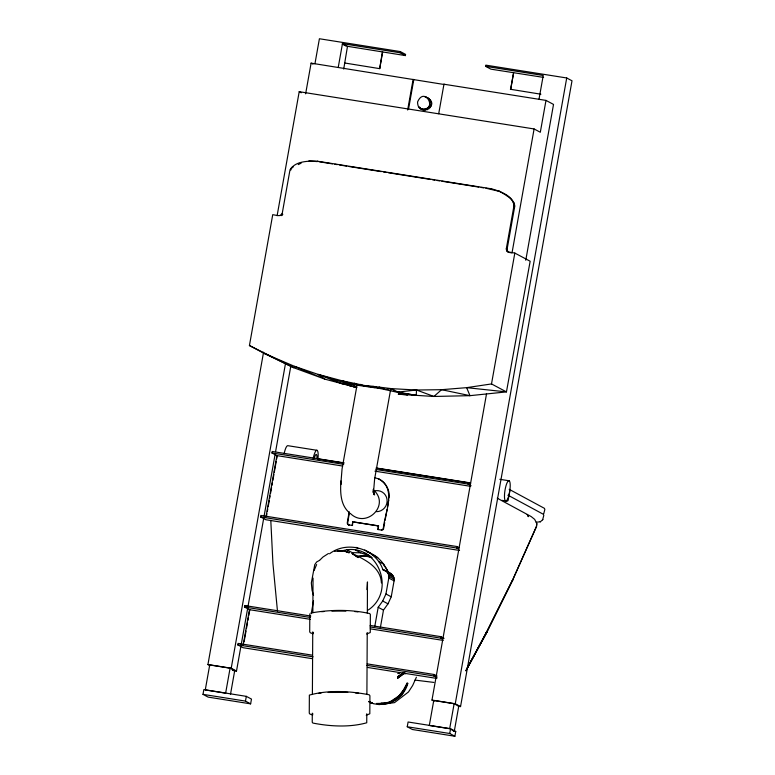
<?xml version="1.0" encoding="UTF-8"?>
<svg xmlns="http://www.w3.org/2000/svg" width="775" height="775" viewBox="0 0 775 775"><rect width="100%" height="100%" fill="white"/><g stroke="black" fill="none" stroke-linecap="round" stroke-linejoin="round"><path stroke-width="1.16" d="M367.34 613.248L367.466 581.947L366.943 589.61M309.806 613.858L309.709 631.916L310.417 632.846L313.129 633.737M312.393 693.945L312.742 631.945L313.371 632.788M312.848 612.696L313.042 578.063M366.788 713.756L366.74 722.784C349.622 727.541 330.305 726.475 312.877 723.065L312.238 722.222L312.296 713.194L312.926 714.037M366.895 694.507L367.234 632.507M536.533 526.244L512.391 580.591L512.682 579.942L486.109 633.136L512.391 580.591L536.436 526.69L536.813 523.6L534.663 519.366L531.204 516.576L497.25 498.199M404.967 674.076L404.976 673.582M354.407 384.197L353.691 386.725L356.568 387.432L349.583 385.65L348.973 384.332L342.259 380.825L318.167 374.422L294.597 366.372L264.353 353.497L249.424 345.534L272.732 214.665C275.561 214.937 281.209 217.484 282.284 213.125L289.84 170.703C293.948 161.006 308.518 160.861 317.43 161.2L491.098 188.751C500.03 191.076 513.951 196.027 514.678 206.663L507.121 249.085L507.247 250.635L508.768 252.301L506.802 250.897L506.327 248.659L513.883 206.237C514.3 198.487 504.632 194.728 499.313 191.125M348.547 524.84L347.2 523.202L349.128 512.023M347.51 524.074L349.467 512.197M388.982 497.908C390.174 490.062 385.611 482.021 378.403 478.776C397.401 488.463 384.603 513.253 383.305 528.453C382.588 530.013 380.777 530.439 382.153 529.858M421.028 108.733C438.795 111.968 424.845 85.017 417.57 101.98C417.686 118.701 442.418 105.022 426.337 97.166M373.521 492.067L374.645 478.853L390.552 389.999M398.689 391.743L398.534 394.262L433.913 396.461L441.595 389.689L469.989 395.667L466.627 387.655L506.443 391.898L469.989 395.667L433.913 396.461L416.533 390.019L391.549 388.643L385.708 389.476L379.149 387.113L380.263 388.537L372.949 386.347L374.528 387.587L342.259 380.825L349.603 384.109L380.263 388.537L399.668 392.809L416.223 395.366L416.533 390.019L441.595 389.689L466.627 387.655L491.505 383.935L506.443 391.898L530.158 261.243L514.823 253.067L507.974 251.875M374.829 626.181L378.19 607.29L382.705 601.012L385.95 593.989L388.788 578.024C389.534 574.256 386.802 570.245 382.947 569.761C375.768 548.4 347.316 540.165 329.549 553.776M380.331 627.818L383.48 610.109L387.994 603.832L391.239 596.808L394.078 580.843C395.269 574.953 388.885 571.998 384.487 570.158M536.523 526.361L536.813 523.6M356.984 385.291L342.056 468.952L340.787 484.569L340.932 480.975C340.167 492.038 340.283 505.407 349.738 513.002M277.121 215.663L299.208 91.692L534.101 128.95L540.311 132.263L545.988 100.401L443.959 84.223L438.708 113.722M305.631 93.833L311.095 63.143L444.627 84.572L443.959 84.223M210.044 665.667L207.932 664.543L263.558 352.238M314.941 63.783L319.407 38.75L400.287 51.576L405.577 54.395L405.364 55.587L347.491 46.306L342.463 43.633L338.22 67.473M202.992 694.361L203.835 689.605L246.314 696.347L251.478 699.098L250.625 703.855L208.146 697.113L202.992 694.361L245.472 701.104L250.625 703.855M230.088 668.176L225.632 693.16L205.268 689.934L209.715 664.95L230.088 668.176L234.709 670.646L230.475 694.439M263.674 518.475L236.501 671.053L231.212 668.234L285.568 363.088M312.403 658.702L243.05 647.697L237.76 644.877L238.032 643.395L312.17 655.146M310.446 619.351L249.463 609.683L244.503 607.038L244.764 605.546L310.814 616.028M459.565 550.463L265.844 519.734L260.555 516.915L260.817 515.423L456.93 546.53L458.916 547.586M342.676 466.046L276.907 455.613L271.948 452.968L272.209 451.476L343.955 462.859M343.722 69.072L347.491 46.306M264.101 516.082L275.144 454.102M275.571 451.718L290.858 365.887M243.195 644.858L249.463 609.683M265.99 516.896L276.907 455.613M244.115 641.739L246.024 631.015M246.45 628.632L247.506 622.674M247.932 620.291L248.358 617.898M248.785 615.515L249.841 609.557M266.484 516.16L266.9 513.786M267.327 511.403L267.753 509.03M268.179 506.647L269.235 500.698M269.661 498.315L270.088 495.942M270.504 493.559L271.57 487.611M271.986 485.228L272.412 482.854M272.839 480.471L273.895 474.523M274.321 472.149L276.229 461.435M276.656 459.062L277.285 455.487M245.472 701.104L246.314 696.347M382.404 51.848L379.702 68.646L382.676 51.993M405.364 55.587L400.074 52.768L400.287 51.576M311.23 613.693L313.517 600.857M407.65 110.011L413.123 79.331M408.522 109.188L413.782 79.68M352.141 525.343L352.78 521.778L378.384 525.837L378.084 529.587L378.384 525.837M383.489 529.083L384.691 522.679M385.117 520.306L387.025 509.592M387.452 507.218L388.721 500.078M543.604 77.413L490.914 69.159L485.625 66.34L485.838 65.148L566.719 77.975L572.008 80.794L460.544 706.587L458.209 706.219M513.389 73.945L510.638 89.416L513.602 72.753M407.243 726.766L408.096 722L450.575 728.742L455.729 731.493L454.886 736.25L412.407 729.507L407.243 726.766L449.733 733.499L454.886 736.25M437.042 677.679L433.874 675.984L434.136 674.492L367.176 663.875M442.593 639.201L440.617 638.135L440.878 636.653L370.092 625.425M458.781 549.146L456.669 548.022L456.93 546.53M471.035 485.654L468.061 484.075L468.323 482.583L376.243 467.984M434.087 701.201L431.975 700.077L486.545 393.739M538.983 99.316L543.236 75.475L485.625 66.34M534.101 128.95L512.013 252.921L509.504 252.514M491.505 383.935L514.823 253.067M525.77 260.245L553.524 104.422L545.988 100.401M454.131 703.71L449.674 728.694L429.311 725.468L433.758 700.484L454.131 703.71L458.752 706.18L454.305 731.164L450.604 729.188M449.733 733.499L450.575 728.742M460.544 706.587L455.254 703.768L566.719 77.975M416.398 677.205L412.658 685.507L408.473 691.978L394.494 702.634L379.207 704.601L373.395 703.7L369.811 702.169M314.117 570.448L316.626 564.558M512.682 579.942L486.632 632.642L466.676 669.154M465.901 670.627L486.787 631.499M390.61 390.387L391.549 388.643L397.769 392.073L416.223 395.366M465.891 670.811L486.855 632.1L466.734 669.019M542.645 519.773L543.788 515.423L543.372 514.29L508.138 495.273A1.211 1.172 -61.9 0 1 508.797 496.562L508.167 500.127A1.211 1.172 -61.9 0 1 506.792 501.134L502.006 500.369M319.513 560.422L322.962 557.022L328.455 553.495M382.898 529.809L382.908 529.306M368.28 609.993C398.069 589.978 375.788 539.042 340.642 551.364M400.297 393.38L398.263 394.126L407.379 394.814L399.668 392.809L407.379 394.814M536.242 522.263L540.417 521.711M543.711 513.825L544.844 509.475L544.428 508.342L509.204 489.325M540.185 521.924L542.878 519.56M404.085 673.272L397.575 678.299L405.005 672.816M403.184 673.407L397.604 677.553L404.104 672.952M403.223 672.816L397.643 676.788L403.203 673.02M399.987 672.467L397.885 673.63L399.978 672.555M298.259 164.6L300.216 163.641M319.503 560.383L316.665 561.962L314.766 564.636L311.327 582.936L312.054 590.298L313.546 595.336M356.771 387.539L324.957 379.178L318.167 374.422L341.378 383.489L349.603 384.109M311.172 612.947C330.324 609.586 350.639 609.334 369.656 613.548L370.363 614.488L370.266 632.536L366.682 633.998M366.236 715.257L369.82 713.785L369.917 695.737L369.22 694.797C349.854 691 328.387 689.818 309.361 695.107L309.264 713.165L309.971 714.095L312.683 714.986M318.893 693.257L321.179 692.947M334.606 551.383L339.634 550.802M397.769 392.073L416.533 390.019M381.145 703.051C393.342 703.874 403.668 693.974 407.253 682.911L400.956 694.497L389.37 702.324L383.79 703.361L376.437 703.458M385.582 703.342L377.241 704C390.929 706.316 404.502 696.531 407.834 683.288L401.838 695.059L390.358 702.964L387.965 703.148M321.625 611.698L323.96 611.523M394.698 391.259L391.549 388.643L366.749 385.582L363.378 385.824L360.627 384.39L358.534 385.088L354.504 383.208L354.504 384.526L342.259 380.825L351.472 384.177M341.136 550.889L337.512 551.102L345.049 551.287L349.244 552.372M331.903 611.078L345.902 611.087M328.116 692.453L347.801 692.395M349.583 385.65L353.981 386.56M370.731 556.421L360.772 552.837L352.218 552.633L346.929 549.814M317.149 161.588L308.857 160.919M433.864 682.417L415.012 680.101M354.698 611.533L357.982 611.872M355.347 692.898L358.622 693.238M342.463 43.633L400.074 52.768M344.526 62.969L379.702 68.646M510.376 89.27L540.902 94.211M319.416 161.81L332.504 163.893M334.877 164.261L337.261 164.639M339.634 165.017L346.774 166.15M349.157 166.528L381.271 171.624M383.644 172.002L386.028 172.379M388.411 172.757L430.038 179.364M432.421 179.732L434.794 180.11M437.177 180.488L439.561 180.866M441.934 181.243L478.814 187.095M481.188 187.472L483.571 187.85M485.944 188.228L500.108 191.551M317.111 450.323L288.019 445.712A10.308 2.412 -81 0 0 284.134 453.753M499.836 479.308L509.146 480.781A10.308 2.412 -81 0 1 508.39 496.988A10.308 2.412 -81 0 1 504.496 494.915A10.308 2.412 -81 0 1 509.146 480.781M317.605 458.887L343.906 463.062M376.195 468.187L470.648 483.164M271.948 452.968L343.693 464.351M375.982 469.466L468.061 484.075M374.955 471.161L470.619 486.332M354.272 522.137L378.713 526.012M348.653 524.791L352.47 525.518L352.78 521.778M377.745 529.403L381.571 530.139M260.555 516.915L456.669 548.022M244.503 607.038L310.271 617.462M370.062 626.946L440.617 638.135M370.237 628.835L443.184 640.402M237.76 644.877L313.1 656.832M366.904 665.367L433.874 675.984M367.408 667.42L436.771 678.425M207.932 664.543L231.212 668.234M431.975 700.077L455.254 703.768M232.452 670.288L234.709 670.646M233.004 670.501L236.501 671.053M453.375 731.116L455.729 731.493M341.378 383.489L351.308 385.611M427.994 98.047L424.797 96.701M374.984 477.749L378.733 478.95M366.73 551.8C376.776 554.629 384.371 563.105 388.227 572.58L391.191 573.732M346.532 551.742L345.049 551.287L349.108 552.943M318.167 374.422L348.973 384.332M369.481 702.334L372.668 703.371L369.472 701.985M368.784 701.772L372.01 702.867L368.784 701.462M264.353 353.497L293.715 367.708L324.957 379.178L294.597 366.372L293.715 367.708L249.424 345.534M342.269 44.068L345.97 46.045M427.703 98.028L429.35 98.909M428.788 99.219L430.445 100.101M429.534 100.672L431.181 101.544M429.873 102.271L431.53 103.153M429.796 103.918L431.442 104.799M429.302 105.507L430.948 106.388M428.42 106.911L430.067 107.793M427.219 108.054L428.866 108.936M425.775 108.849L427.432 109.73M424.187 109.236L425.843 110.118M418.577 106.679L420.224 107.56M422.569 109.198L424.225 110.079M419.662 107.88L422.675 109.614M311.095 63.143L312.984 64.151M506.666 195.455L507.46 195.881M491.098 188.751L491.892 189.168M512.73 201.49L513.525 201.907M513.389 202.546L514.183 202.963M513.806 203.718L514.6 204.145M513.98 204.968L514.774 205.394M299.208 91.692L301.281 92.797M513.883 206.237L514.678 206.663M506.327 248.659L507.121 249.085M506.288 249.443L507.083 249.87M506.453 250.209L507.247 250.635M506.802 250.897L507.596 251.323M507.325 251.468L508.119 251.885M317.43 161.2L318.225 161.626M300.4 162.74L301.194 163.167M292.582 166.567L293.376 166.993M291.594 167.361L292.388 167.787M290.78 168.349L291.574 168.776M290.189 169.473L290.983 169.899M282.052 213.881L282.846 214.297M281.635 214.549L282.42 214.975M281.063 215.092L281.848 215.518L280.376 215.469M366.749 385.582L368.803 386.677M468.323 482.583L470.435 483.716M364.734 549.959L370.014 552.778M372.484 554.813L377.764 557.632M355.957 547.334L358.079 548.467M363.64 552.468L368.929 555.288M378.694 561.565L383.974 564.384M355.483 550.018L360.772 552.837M382.947 569.761L392.392 574.788M388.033 573.277L393.322 576.106M388.643 574.779L393.933 577.598M388.895 576.387L394.184 579.206M388.788 578.024L394.078 580.843M385.95 593.989L391.239 596.808M382.705 601.012L387.994 603.832M440.878 636.653L444.046 638.348M378.19 607.29L383.48 610.109M434.136 674.492L437.11 676.081M244.764 605.546L246.886 606.68M352.082 553.476L358.205 557.554L352.082 553.476C364.667 559.472 380.593 566.845 381.426 582.936M350.416 513.515C366.168 528.986 390.435 505.261 373.724 490.12M527.203 514.474L528.424 516.683L528.007 515.927M373.23 492.048L374.635 494.808M373.075 491.66L374.141 494.75L373.511 491.97M373.143 489.887L373.812 493.801L373.414 489.238M277.45 610.923L272.936 563.609L270.795 520.393M508.158 495.186A1.211 1.172 -61.9 0 0 509.223 494.179L509.863 490.604A1.211 1.172 -61.9 0 0 509.466 489.49M313.226 458.364A10.308 2.412 -81 0 1 316.907 450.256A10.308 2.412 -81 0 1 317.944 458.974M314.379 457.938A6.064 1.424 -81 0 1 316.258 454.45A6.064 1.424 -81 0 1 316.975 458.354M373.802 491.147A10.608 10.278 -61.9 0 1 387.035 499.478A10.608 10.278 -61.9 0 1 376.534 511.684M383.848 565.421A30.303 29.363 -61.9 0 1 388.323 572.173M357.721 556.208A30.303 29.363 -61.9 0 1 371.457 557.273M358.379 556.566A30.303 29.363 -61.9 0 1 372.116 557.622M403.92 689.818L398.679 696.289L403.92 689.818M348.983 524.966L347.82 524.413L348.983 524.966"/></g></svg>
